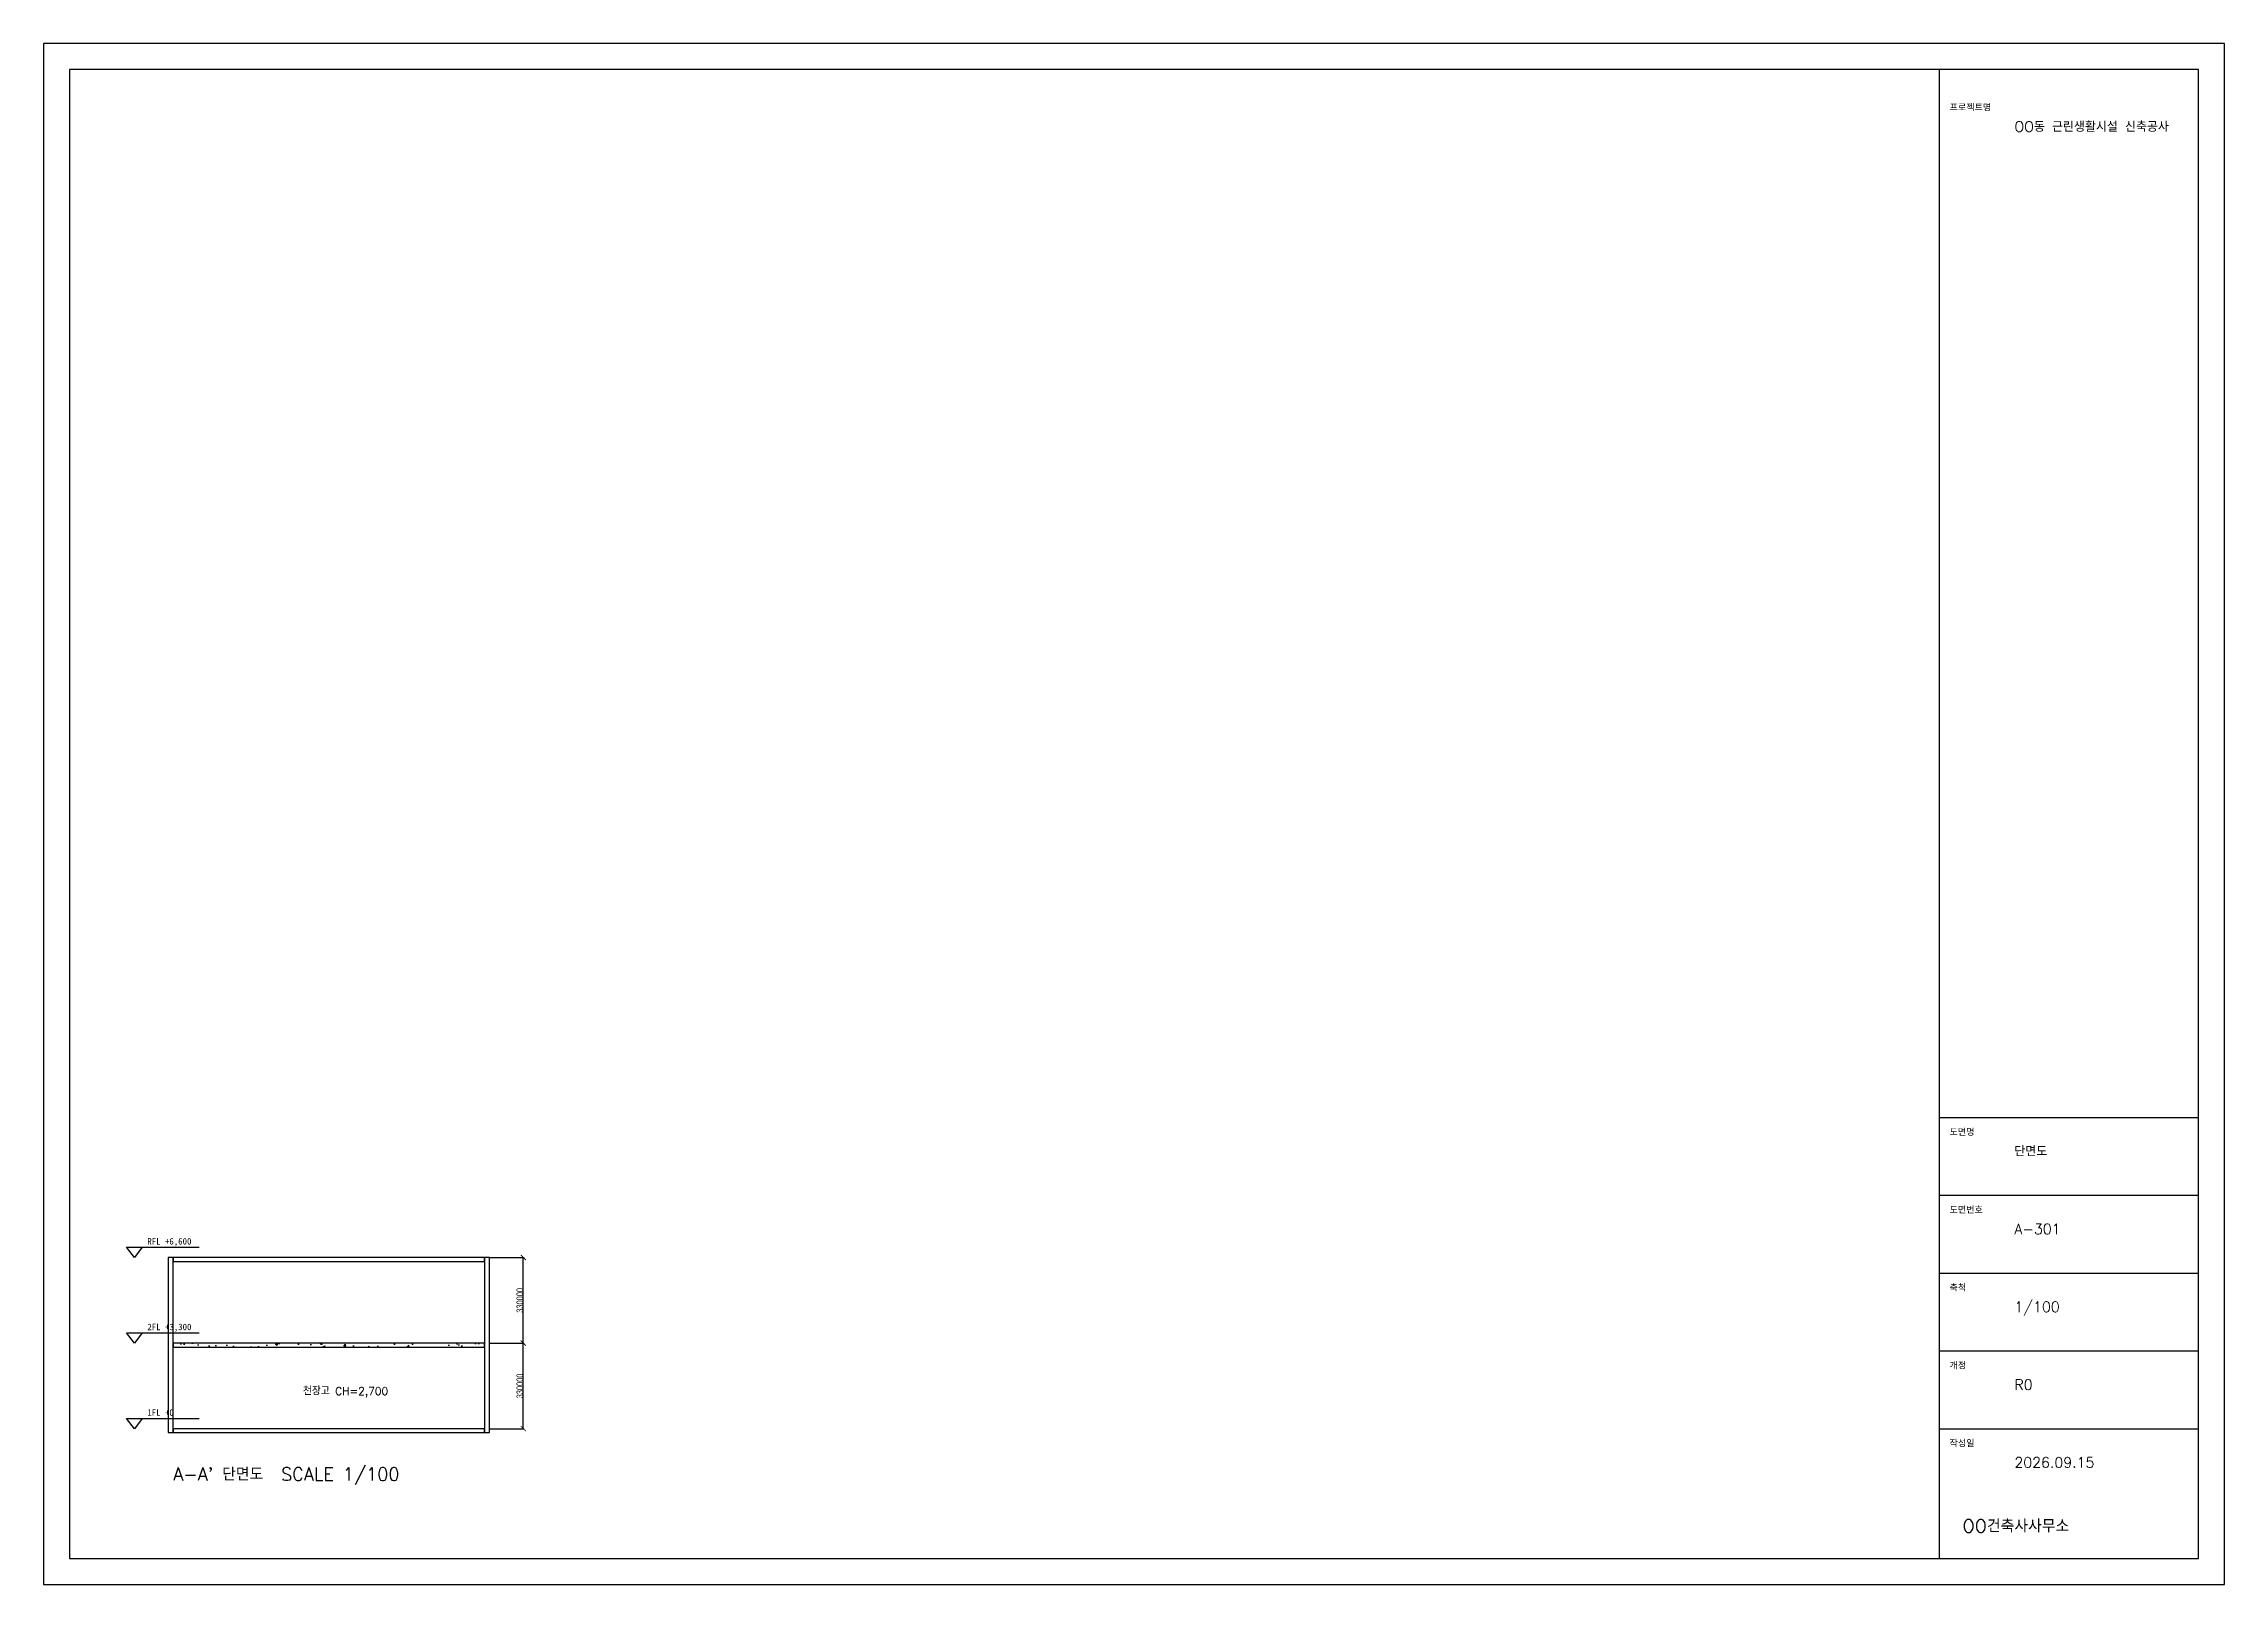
# Model space of a CAD drawing. Header units: millimetres. Extents: x -5000 to 79100, y -6000 to 53400.
import ezdxf

# ---------------------------------------------------------------- set-up
doc = ezdxf.new("R2010")
doc.units = ezdxf.units.MM
for name, color, linetype in [('A-ANNO-NOTE', 7, 'Continuous'), ('A-ANNO-SYMB', 7, 'Continuous'), ('A-DIMS', 7, 'Continuous'), ('A-HATCH', 7, 'Continuous'), ('A-SLAB', 7, 'Continuous'), ('A-WALL', 7, 'Continuous'), ('도곽', 7, 'Continuous')]:
    doc.layers.add(name, color=color, linetype=linetype)
doc.styles.add('KOR', font='romans.shx', dxfattribs={"width": 0.8, "bigfont": 'whgtxt.shx'})
doc.styles.add('OpenSansCondensed-Light', font='OpenSansCondensed-Light.ttf')
doc.dimstyles.new('EZDXF', dxfattribs={"dimtxt": 0.25, "dimasz": 0.175, "dimexe": 0.375, "dimexo": 0.125, "dimgap": 0.1, "dimtad": 1, "dimlfac": 100, "dimzin": 12, "dimdsep": 46, "dimtxsty": 'OpenSansCondensed-Light', "dimblk": 'ARCHTICK', "dimcen": 2.5, "dimazin": 3, "dimtfac": 0.5, "dimtmove": 2, "dimatfit": 3})

# ---------------------------------------------------------------- blocks, each defined once
blk = doc.blocks.new('_ARCHTICK')
at = {"color": 0, "linetype": 'BYBLOCK', "const_width": 0.15}
blk.add_lwpolyline([(-0.5, -0.5), (0.5, 0.5)], dxfattribs=at)
blk = doc.blocks.new('LEVEL')
blk.add_line((0, 4), (25, 4))
blk.add_lwpolyline([(0, 0), (-3, 4), (3, 4)], close=True)
blk.add_attdef('EL', (5, 5), '', height=2.5)
blk = doc.blocks.new('TITLE_A1')
for p, q in [((731, 180), (831, 180)), ((731, 150), (831, 150)), ((731, 120), (831, 120)), ((731, 90), (831, 90)), ((731, 60), (831, 60))]:
    blk.add_line(p, q)
for points in [[(0, 0), (841, 0), (841, 594), (0, 594)], [(10, 10), (831, 10), (831, 584), (10, 584)], [(731, 10), (831, 10), (831, 584), (731, 584)]]:
    blk.add_lwpolyline(points, close=True)
at = {"style": 'KOR'}
for s, height, p in [('프로젝트명', 2.5, (735, 568)), ('도면명', 2.5, (735, 173)), ('도면번호', 2.5, (735, 143)), ('축척', 2.5, (735, 113)), ('개정', 2.5, (735, 83)), ('작성일', 2.5, (735, 53)), ('OO건축사사무소', 5, (740, 20))]:
    blk.add_text(s, height=height, dxfattribs=at).set_placement(p)
for tag, p in [('프로젝트명', (760, 560)), ('도면명', (760, 165)), ('도면번호', (760, 135)), ('축척', (760, 105)), ('개정', (760, 75)), ('작성일', (760, 45))]:
    blk.add_attdef(tag, p, '', height=4, dxfattribs=at)

msp = doc.modelspace()

# ---------------------------------------------------------------- hatches: boundary and pattern name
at = {"layer": 'A-HATCH'}
h = msp.add_hatch(dxfattribs=at)
h.set_pattern_fill('AR-CONC', scale=5)
h.paths.add_polyline_path([(0, 3150), (12000, 3150), (12000, 3300), (0, 3300)])

# ---------------------------------------------------------------- linework, layer by layer
at = {"layer": 'A-SLAB'}
for points in [[(0, 6450), (12000, 6450), (12000, 6600), (0, 6600)], [(0, 3150), (12000, 3150), (12000, 3300), (0, 3300)], [(0, -150), (12000, -150), (12000, 0), (0, 0)]]:
    msp.add_lwpolyline(points, close=True, dxfattribs=at)
at = {"layer": 'A-WALL'}
for points in [[(-200, -150), (0, -150), (0, 6600), (-200, 6600)], [(12000, -150), (12200, -150), (12200, 6600), (12000, 6600)]]:
    msp.add_lwpolyline(points, close=True, dxfattribs=at)

# ---------------------------------------------------------------- block references
at = {"layer": 'A-ANNO-SYMB', "xscale": 100, "yscale": 100}
for p, values in [((-1500, 6600), {'EL': 'RFL +6,600'}), ((-1500, 3300), {'EL': '2FL +3,300'}), ((-1500, 0), {'EL': '1FL +0'})]:
    msp.add_blockref('LEVEL', p, dxfattribs=at).add_auto_attribs(values)
at = {"layer": '도곽', "xscale": 100, "yscale": 100}
msp.add_blockref('TITLE_A1', (-5000, -6000), dxfattribs=at).add_auto_attribs({'프로젝트명': 'OO동 근린생활시설 신축공사', '도면명': '단면도', '도면번호': 'A-301', '축척': '1/100', '개정': 'R0', '작성일': '2026.09.15'})

# ---------------------------------------------------------------- texts
at = {"layer": 'A-ANNO-NOTE', "style": 'KOR'}
for s, height, p in [('천장고 CH=2,700', 300, (5000, 1300)), ("A-A' 단면도  SCALE 1/100", 500, (0, -2000))]:
    msp.add_text(s, height=height, dxfattribs=at).set_placement(p)

# ---------------------------------------------------------------- dimensions: what is measured, and where the dimension line sits
at = {"layer": 'A-DIMS'}
for base, p1, p2 in [((13500, 3300), (12200, 3300), (12200, 6600)), ((13500, 0), (12200, 0), (12200, 3300))]:
    msp.add_linear_dim(base=base, p1=p1, p2=p2, angle=90, dimstyle='EZDXF', override={"dimscale": 100, "dimtxt": 2.5, "dimasz": 2, "dimblk": 'ARCHTICK'}, dxfattribs=at).render()

doc.saveas('drawing.dxf')
